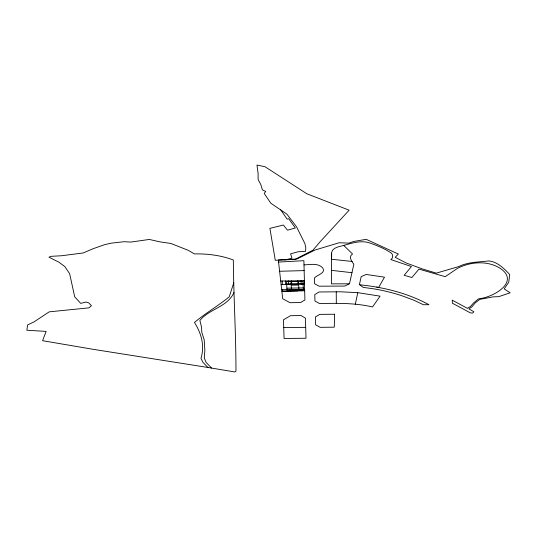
<?xml version="1.0" encoding="UTF-8"?>
<svg xmlns="http://www.w3.org/2000/svg" width="537" height="537" viewBox="0 0 537 537"><rect width="100%" height="100%" fill="white"/><g stroke="black" fill="none" stroke-linecap="round" stroke-linejoin="round"><path stroke-width="0.81" d="M331.644 253.303L331.403 283.878L349.5 283.791L353.836 264.211C351.795 261.459 348.09 256.592 352.527 253.994L343.74 245.416L337.786 246.98L334.625 248.369L332.484 250.302L331.624 252.538L331.591 259.257L352.171 261.452M355.333 304.204L357.783 292.672L380.082 296.156L372.524 306.956C355.192 302.868 337.243 303.197 319.562 303.539L314.944 301.015L314.776 294.558L319.153 291.974L340.398 291.786L357.783 292.672M233.77 282.798L229.205 296.867C218.009 305.929 205.517 313.172 194.481 322.455C201.368 333.537 204.899 345.499 200.979 358.34L202.939 362.341L207.947 367.483L234.844 371.946L235.958 371.188C235.985 334.182 233.635 297.243 233.333 260.237L233.246 259.955C220.895 255.29 207.463 253.665 194.34 253.9L188.406 250.383L170.873 243.462L159.731 241.825L149.306 239.442L130.833 242.08L124.201 241.697L111.662 243.1L104.715 244.63L93.002 248.765L83.208 252.961L61.393 255.766L51.223 256.31L48.954 257.183L58.969 262.224L64.829 266.58L69.649 273.722L74.703 296.827L80.718 303.385L86.027 302.022L88.847 302.908L91.418 305.748L88.934 307.855L49.216 311.843L33.771 322.052L27.642 324.892L26.85 330.228L46.135 331.403L42.584 340.693L92.921 349.278L207.947 367.483M233.964 292.49C227.735 306.936 209.336 308.788 199.871 320.488L201.55 327.147L201.784 332.296L204.214 339.894L204.865 350.272L204.282 357.937L206.007 362.287L211.511 368.073M349.016 284.019L344.64 286.073L319.112 286.194L314.554 283.717L314.413 278.092C316.689 274.89 326.348 273.273 322.69 267.903C318.005 262.694 310.003 264.681 303.989 264.902M343.74 245.416C351.762 243.147 360.374 240.328 368.744 242.63C376.558 245.328 384.586 248.47 391.372 253.169A11.317 6.531 0 0 1 392.675 255.545L392.332 258.042L390.889 259.572L411.423 266.547L404.16 275.313L411.939 277.508L418.914 269.118L445.22 276.676L457.289 268.487C466.458 263.64 477.541 261.64 487.824 263.526A28.964 16.721 0 0 1 493.61 265.124L495.389 265.815A28.166 16.264 0 0 1 500.135 268.305C520.42 281.724 493.382 297.545 478.595 298.787L473.54 302.962L470.425 306.533L467.351 308.292L452.235 300.17L452.396 303.217L470.419 312.896L472.714 313.051L473.849 311.762L468.868 308.822L471.708 307.063L475.151 302.989L479.722 299.398L493.241 296.847L498.678 296.679L510.15 292.813L504.209 288.906L508.74 282.247L509.7 274.501C503.907 268.366 497.739 262.043 488.959 260.922C478.829 262.15 468.009 261.908 458.692 266.594L436.292 273.138L422.223 268.889L406.287 263.023L395.192 257.304L398.36 254.055L366.187 239.327L353.655 241.475L348.815 243.127L339.142 242.751L315.098 250L296.793 259.049L278.327 259.975L282.71 298.747L290.027 302.7L300.559 302.553L304.909 299.961L303.888 260.687L278.569 262.076M284.999 259.942L291.967 258.196L290.604 253.853L298.122 251.759L305.593 251.289L305.795 247.597L304.895 243.61L296.511 226.782L286.886 214.129L270.843 203.255L264.197 193.461L265.734 191.434L262.418 189.897L260.854 184.715L258.109 179.432L258.102 173.572L256.981 165.054L265.003 166.725L306.802 193.75L349.137 210.189L319.911 241.992L312.957 250.188L295.041 259.405L275.293 260.284L269.903 228.359L283.422 225.037L287.449 230.178L295.343 228.003L288.725 218.74L287.127 219.15L280.596 209.678M279.596 271.266L304.13 270.608M281.878 291.39L304.667 290.772M280.71 281.032L304.405 280.603M286.657 283.851L303.043 283.549M281.12 284.637L304.499 284.214M286.892 288.181L303.277 287.886M281.683 289.691L304.627 289.275M283.731 327.557L305.687 327.342L306.016 338.25L284.073 338.478L283.469 319.83L290.477 315.702L301.062 315.555L305.432 318.146L305.687 327.342M359.75 284.805C383.727 287.167 407.65 293.121 428.922 304.674L423.505 304.754L413.678 300.136L401.71 295.686A126.584 73.086 0 0 0 388.976 292L384.606 290.94A111.864 64.581 0 0 0 371.04 288.443L363.26 287.416L359.421 284.563L361.179 276.629L366.187 274.461L384.499 277.166L378.625 287.443L376.685 287.08M331.51 270.353L351.963 272.682M304.07 280.609L304.264 284.221M300.942 280.663L301.136 284.274M298.478 281.435L298.955 290.168M297.813 280.723L298.048 285.053L291.799 285.167L291.564 280.838M297.659 289.396L297.74 290.846L282.731 291.114L282.65 289.671M290.973 281.569L291.45 290.302M290.155 289.537L290.235 290.98M288.436 280.891L288.631 284.503M285.308 280.952L285.503 284.556M282.18 281.005L282.375 284.617M336.256 291.779L336.316 303.378M334.625 314.246L334.269 327.181L320.126 327.335L315.635 324.818L315.407 316.964L319.77 314.373L334.625 314.246M302.922 281.354L286.536 281.65L287.013 290.383L303.392 290.087L302.922 281.354"/></g></svg>
